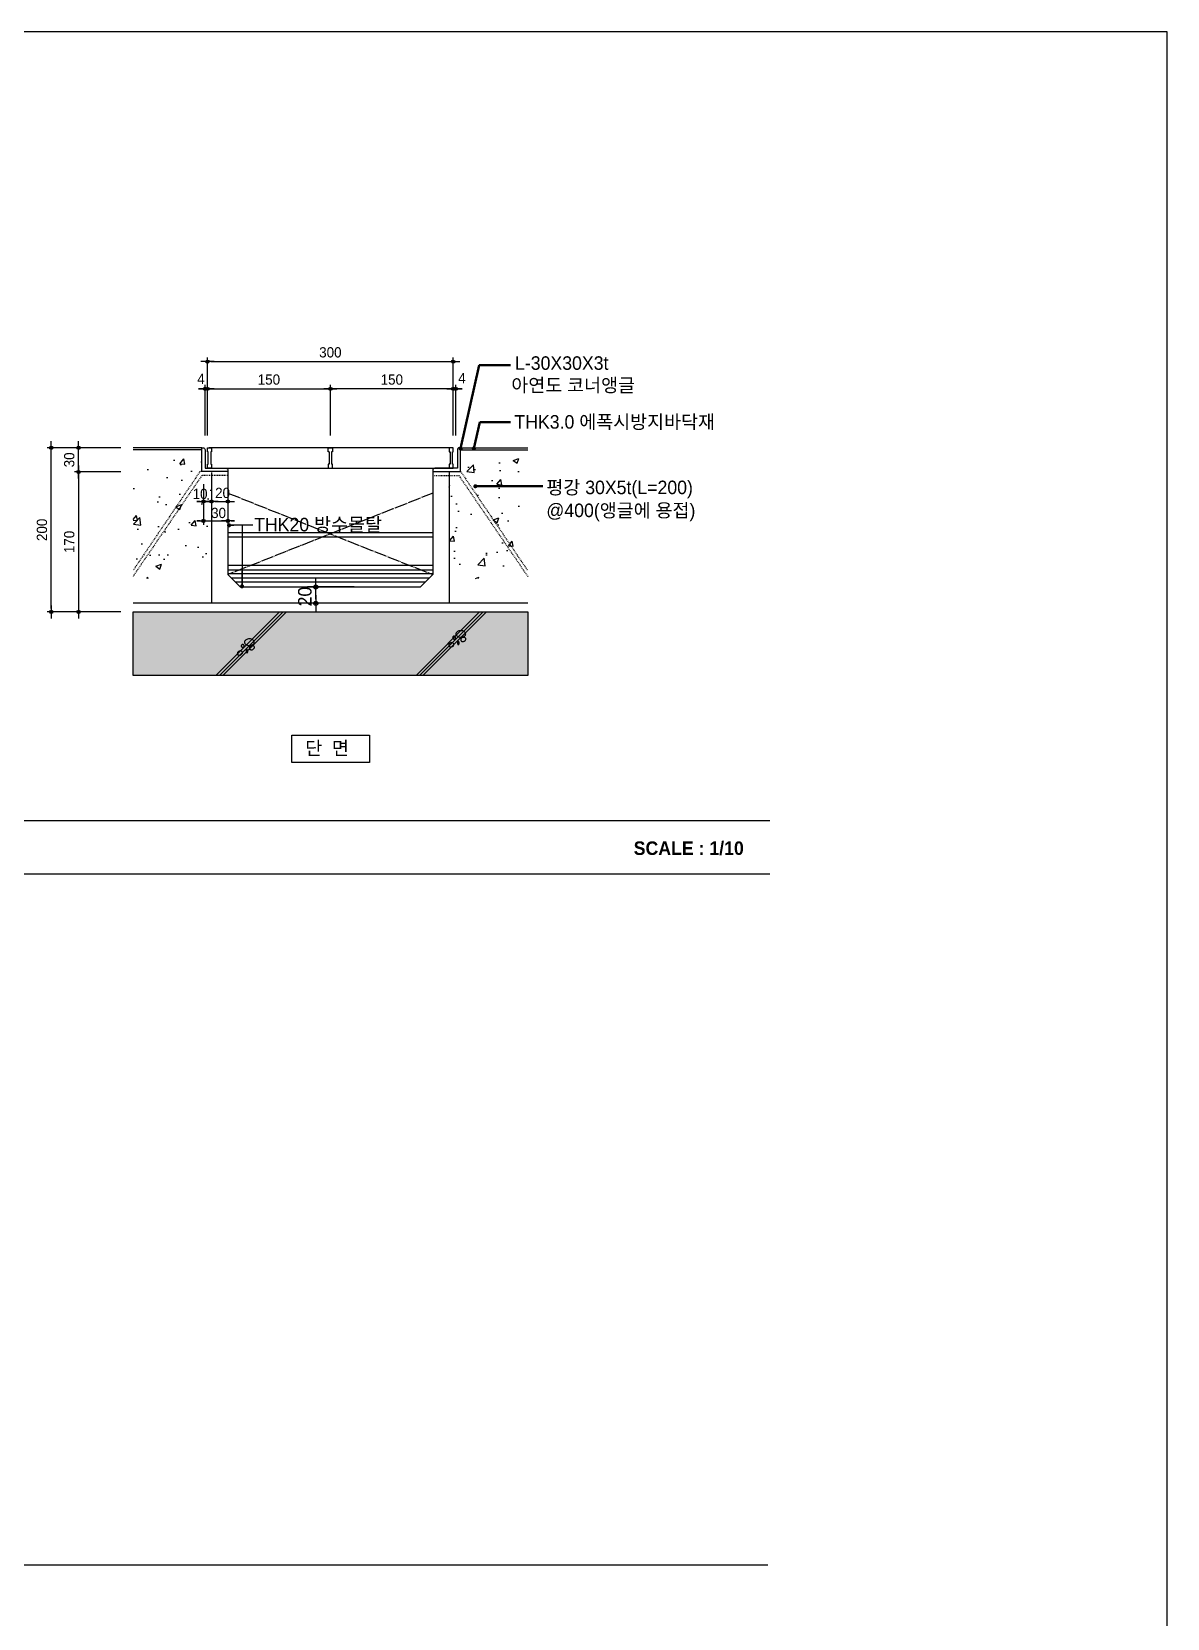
# Model space of a CAD drawing. Header units: millimetres. Extents: x 190 to 16800, y 0 to 5940.
# Drawn here: x 14029 to 16800, y 2068 to 5940 of the extents above; entities that cross this region are included whole.
import ezdxf

# ---------------------------------------------------------------- set-up
doc = ezdxf.new("R2010")
doc.units = ezdxf.units.MM
doc.linetypes.add('CEN', pattern=[35, 30, -2, 1, -2])
doc.linetypes.add('H4', pattern=[4, 2, -2])
for name, color, linetype in [('1', 1, 'Continuous'), ('3TEX', 3, 'Continuous'), ('4', 4, 'Continuous'), ('5FIN', 5, 'Continuous'), ('6', 6, 'Continuous'), ('6A', 6, 'H4'), ('7', 7, 'Continuous'), ('7DIM', 9, 'Continuous'), ('8', 8, 'Continuous'), ('9', 9, 'Continuous'), ('CEN', 1, 'CEN'), ('DIM', 7, 'Continuous'), ('F', 4, 'Continuous'), ('FIN', 6, 'Continuous'), ('HATC', 1, 'Continuous'), ('SOLID', 253, 'Continuous'), ('STL', 3, 'Continuous'), ('SY', 1, 'Continuous'), ('WA1', 3, 'Continuous')]:
    doc.layers.add(name, color=color, linetype=linetype)
doc.styles.add('1', font='')
doc.styles.add('나눔고딕', font='')
doc.styles.get('1').set_extended_font_data('Dotum')
doc.styles.get('나눔고딕').set_extended_font_data('Dotum')
doc.dimstyles.new('DIM1', dxfattribs={"dimtxt": 3.5, "dimasz": 0.8, "dimexe": 1, "dimexo": 3, "dimgap": 1, "dimtad": 1, "dimdec": 0, "dimzin": 1, "dimlunit": 6, "dimtxsty": '나눔고딕', "dimblk": 'DIMDOT', "dimcen": 1, "dimclrd": 256, "dimclre": 256, "dimclrt": 3, "dimadec": 0, "dimazin": 0, "dimtfac": 1, "dimtdec": 0, "dimtix": 1, "dimtmove": 2, "dimatfit": 3, "dimldrblk": 'DIMDOT', "dimfxl": 1, "dimtolj": 1, "dimarcsym": 0})
doc.dimstyles.new('SAMOO-3', dxfattribs={"dimscale": 300, "dimtxt": 3.0005, "dimasz": 1, "dimexe": 2, "dimexo": 2, "dimgap": 1, "dimtad": 1, "dimdec": 0, "dimdsep": 46, "dimlunit": 6, "dimtxsty": '1', "dimblk1": 'DIMDOT', "dimblk2": 'DIMDOT', "dimsah": 1, "dimcen": 2.5, "dimdle": 1.5, "dimclrd": 8, "dimclre": 8, "dimclrt": 3, "dimadec": 0, "dimazin": 0, "dimtfac": 1, "dimtdec": 0, "dimtix": 1, "dimtmove": 2, "dimatfit": 3, "dimldrblk": 'DIMDOT', "dimfxl": 1, "dimtvp": 1, "dimtolj": 1, "dimtzin": 0, "dimarcsym": 0})

# ---------------------------------------------------------------- blocks, each defined once
blk = doc.blocks.new('DIMDOT')
at = {"color": 0}
blk.add_line((-2, 0), (2, 0), dxfattribs=at)
for radius in [0.5, 0.25]:
    blk.add_circle((0, 0), radius, dxfattribs=at)
blk = doc.blocks.new('*D257')
at = {"layer": '7DIM', "lineweight": -2, "transparency": 16777216}
for p, q in [((15057.4, 4954.5), (15057.4, 5078.4)), ((15063.4, 4954.5), (15063.4, 5078.4)), ((15049.4, 5068.4), (15041.4, 5068.4)), ((15063.4, 5068.4), (15057.4, 5068.4)), ((15071.4, 5068.4), (15079.4, 5068.4))]:
    blk.add_line(p, q, dxfattribs=at)
at = {"layer": 'Defpoints', "color": 0, "transparency": 16777216}
for p in [(15057.4, 5068.4), (15057.4, 4924.5), (15063.4, 4924.5)]:
    blk.add_point(p, dxfattribs=at)
at = {"layer": '7DIM', "lineweight": -2, "transparency": 16777216, "xscale": 8, "yscale": 8, "zscale": 8}
blk.add_blockref('DIMDOT', (15057.4, 5068.4), dxfattribs=at)
at = {"layer": '7DIM', "lineweight": -2, "transparency": 16777216, "xscale": 8, "yscale": 8, "zscale": 8, "rotation": 180}
blk.add_blockref('DIMDOT', (15063.4, 5068.4), dxfattribs=at)
at = {"layer": '7DIM', "color": 3, "transparency": 16777216, "insert": (15078.6, 5094.5), "char_height": 25, "attachment_point": 5, "style": '나눔고딕'}
blk.add_mtext('\\A1;4', dxfattribs=at)
blk = doc.blocks.new('*D258')
at = {"layer": '7DIM', "lineweight": -2, "transparency": 16777216}
for p, q in [((14757.4, 4954.5), (14757.4, 5078.4)), ((15057.4, 4954.5), (15057.4, 5078.4)), ((15049.4, 5068.4), (14765.4, 5068.4))]:
    blk.add_line(p, q, dxfattribs=at)
at = {"layer": 'Defpoints', "color": 0, "transparency": 16777216}
for p in [(14757.4, 5068.4), (14757.4, 4924.5), (15057.4, 4924.5)]:
    blk.add_point(p, dxfattribs=at)
at = {"layer": '7DIM', "lineweight": -2, "transparency": 16777216, "xscale": 8, "yscale": 8, "zscale": 8, "rotation": 180}
blk.add_blockref('DIMDOT', (14757.4, 5068.4), dxfattribs=at)
at = {"layer": '7DIM', "lineweight": -2, "transparency": 16777216, "xscale": 8, "yscale": 8, "zscale": 8}
blk.add_blockref('DIMDOT', (15057.4, 5068.4), dxfattribs=at)
at = {"layer": '7DIM', "color": 3, "transparency": 16777216, "insert": (14907.4, 5090.9), "char_height": 25, "attachment_point": 5, "style": '나눔고딕'}
blk.add_mtext('\\A1;150', dxfattribs=at)
blk = doc.blocks.new('*D260')
at = {"layer": '7DIM', "lineweight": -2, "transparency": 16777216}
for p, q in [((14245.7, 4924.5), (14132.7, 4924.5)), ((14142.7, 4873.4), (14142.7, 4916.5)), ((14245.7, 4865.4), (14132.7, 4865.4))]:
    blk.add_line(p, q, dxfattribs=at)
at = {"layer": 'Defpoints', "color": 0, "transparency": 16777216}
for p in [(14142.7, 4924.5), (14275.7, 4924.5), (14275.7, 4865.4)]:
    blk.add_point(p, dxfattribs=at)
at = {"layer": '7DIM', "lineweight": -2, "transparency": 16777216, "xscale": 8, "yscale": 8, "zscale": 8}
for p, rotation in [((14142.7, 4924.5), 90), ((14142.7, 4865.4), 270)]:
    blk.add_blockref('DIMDOT', p, dxfattribs=dict(at, rotation=rotation))
at = {"layer": '7DIM', "color": 3, "transparency": 16777216, "insert": (14120.2, 4895), "char_height": 25, "attachment_point": 5, "rotation": 90, "style": '나눔고딕'}
blk.add_mtext('\\A1;30', dxfattribs=at)
blk = doc.blocks.new('*D261')
at = {"layer": '7DIM', "lineweight": -2, "transparency": 16777216}
for p, q in [((14457.4, 4954.5), (14457.4, 5144.7)), ((14465.4, 5134.7), (15049.4, 5134.7)), ((15057.4, 4954.5), (15057.4, 5144.7))]:
    blk.add_line(p, q, dxfattribs=at)
at = {"layer": 'Defpoints', "color": 0, "transparency": 16777216}
for p in [(15057.4, 5134.7), (14457.4, 4924.5), (15057.4, 4924.5)]:
    blk.add_point(p, dxfattribs=at)
at = {"layer": '7DIM', "lineweight": -2, "transparency": 16777216, "xscale": 8, "yscale": 8, "zscale": 8, "rotation": 180}
blk.add_blockref('DIMDOT', (14457.4, 5134.7), dxfattribs=at)
at = {"layer": '7DIM', "lineweight": -2, "transparency": 16777216, "xscale": 8, "yscale": 8, "zscale": 8}
blk.add_blockref('DIMDOT', (15057.4, 5134.7), dxfattribs=at)
at = {"layer": '7DIM', "color": 3, "transparency": 16777216, "insert": (14757.4, 5157.3), "char_height": 25, "attachment_point": 5, "style": '나눔고딕'}
blk.add_mtext('\\A1;300', dxfattribs=at)
blk = doc.blocks.new('*D262')
at = {"layer": '7DIM', "lineweight": -2, "transparency": 16777216}
for p, q in [((14457.4, 4954.5), (14457.4, 5078.4)), ((14757.4, 4954.5), (14757.4, 5078.4)), ((14465.4, 5068.4), (14749.4, 5068.4))]:
    blk.add_line(p, q, dxfattribs=at)
at = {"layer": 'Defpoints', "color": 0, "transparency": 16777216}
for p in [(14757.4, 5068.4), (14457.4, 4924.5), (14757.4, 4924.5)]:
    blk.add_point(p, dxfattribs=at)
at = {"layer": '7DIM', "lineweight": -2, "transparency": 16777216, "xscale": 8, "yscale": 8, "zscale": 8, "rotation": 180}
blk.add_blockref('DIMDOT', (14457.4, 5068.4), dxfattribs=at)
at = {"layer": '7DIM', "lineweight": -2, "transparency": 16777216, "xscale": 8, "yscale": 8, "zscale": 8}
blk.add_blockref('DIMDOT', (14757.4, 5068.4), dxfattribs=at)
at = {"layer": '7DIM', "color": 3, "transparency": 16777216, "insert": (14607.4, 5090.9), "char_height": 25, "attachment_point": 5, "style": '나눔고딕'}
blk.add_mtext('\\A1;150', dxfattribs=at)
blk = doc.blocks.new('*D263')
at = {"layer": '7DIM', "lineweight": -2, "transparency": 16777216}
for p, q in [((14451.4, 4954.5), (14451.4, 5078.4)), ((14457.4, 4954.5), (14457.4, 5078.4)), ((14443.4, 5068.4), (14435.4, 5068.4)), ((14451.4, 5068.4), (14457.4, 5068.4)), ((14465.4, 5068.4), (14473.4, 5068.4))]:
    blk.add_line(p, q, dxfattribs=at)
at = {"layer": 'Defpoints', "color": 0, "transparency": 16777216}
for p in [(14457.4, 5068.4), (14451.4, 4924.5), (14457.4, 4924.5)]:
    blk.add_point(p, dxfattribs=at)
at = {"layer": '7DIM', "lineweight": -2, "transparency": 16777216, "xscale": 8, "yscale": 8, "zscale": 8}
blk.add_blockref('DIMDOT', (14451.4, 5068.4), dxfattribs=at)
at = {"layer": '7DIM', "lineweight": -2, "transparency": 16777216, "xscale": 8, "yscale": 8, "zscale": 8, "rotation": 180}
blk.add_blockref('DIMDOT', (14457.4, 5068.4), dxfattribs=at)
at = {"layer": '7DIM', "color": 3, "transparency": 16777216, "insert": (14441.6, 5092.9), "char_height": 25, "attachment_point": 5, "style": '나눔고딕'}
blk.add_mtext('\\A1;4', dxfattribs=at)
blk = doc.blocks.new('*D265')
at = {"layer": 'Defpoints', "color": 0, "transparency": 16777216}
for p in [(14721.8, 4584.9), (14835.4, 4584.9), (14835.4, 4544.9)]:
    blk.add_point(p, dxfattribs=at)
at = {"layer": 'DIM', "color": 8, "lineweight": -2, "transparency": 16777216}
for p, q in [((14815.4, 4584.9), (14701.8, 4584.9)), ((14721.8, 4554.9), (14721.8, 4574.9)), ((14815.4, 4544.9), (14701.8, 4544.9))]:
    blk.add_line(p, q, dxfattribs=at)
at = {"layer": 'DIM', "color": 8, "lineweight": -2, "transparency": 16777216, "xscale": 10, "yscale": 10, "zscale": 10}
for p, rotation in [((14721.8, 4584.9), 90), ((14721.8, 4544.9), 270)]:
    blk.add_blockref('DIMDOT', p, dxfattribs=dict(at, rotation=rotation))
at = {"layer": 'DIM', "color": 3, "transparency": 16777216, "insert": (14695.2, 4561.3), "char_height": 33, "attachment_point": 5, "rotation": 90, "style": '1'}
blk.add_mtext('\\A1;20', dxfattribs=at)
blk = doc.blocks.new('*D266')
at = {"layer": '7DIM', "lineweight": -2, "transparency": 16777216}
for p, q in [((14245.7, 4924.5), (14066, 4924.5)), ((14076, 4531.9), (14076, 4916.5)), ((14245.7, 4523.9), (14066, 4523.9))]:
    blk.add_line(p, q, dxfattribs=at)
at = {"layer": 'Defpoints', "color": 0, "transparency": 16777216}
for p in [(14076, 4924.5), (14275.7, 4924.5), (14275.7, 4523.9)]:
    blk.add_point(p, dxfattribs=at)
at = {"layer": '7DIM', "lineweight": -2, "transparency": 16777216, "xscale": 8, "yscale": 8, "zscale": 8}
for p, rotation in [((14076, 4924.5), 90), ((14076, 4523.9), 270)]:
    blk.add_blockref('DIMDOT', p, dxfattribs=dict(at, rotation=rotation))
at = {"layer": '7DIM', "color": 3, "transparency": 16777216, "insert": (14053.5, 4724.2), "char_height": 25, "attachment_point": 5, "rotation": 90, "style": '나눔고딕'}
blk.add_mtext('\\A1;200', dxfattribs=at)
blk = doc.blocks.new('*D267')
at = {"layer": '7DIM', "lineweight": -2, "transparency": 16777216}
for p, q in [((14447.4, 4835.4), (14447.4, 4736.1)), ((14507.4, 4835.4), (14507.4, 4736.1)), ((14439.4, 4746.1), (14431.4, 4746.1)), ((14447.4, 4746.1), (14507.4, 4746.1)), ((14515.4, 4746.1), (14523.4, 4746.1))]:
    blk.add_line(p, q, dxfattribs=at)
at = {"layer": 'Defpoints', "color": 0, "transparency": 16777216}
for p in [(14447.4, 4865.4), (14507.4, 4865.4), (14507.4, 4746.1)]:
    blk.add_point(p, dxfattribs=at)
at = {"layer": '7DIM', "lineweight": -2, "transparency": 16777216, "xscale": 8, "yscale": 8, "zscale": 8}
blk.add_blockref('DIMDOT', (14447.4, 4746.1), dxfattribs=at)
at = {"layer": '7DIM', "lineweight": -2, "transparency": 16777216, "xscale": 8, "yscale": 8, "zscale": 8, "rotation": 180}
blk.add_blockref('DIMDOT', (14507.4, 4746.1), dxfattribs=at)
at = {"layer": '7DIM', "color": 3, "transparency": 16777216, "insert": (14484.5, 4765.3), "char_height": 25, "attachment_point": 5, "style": '나눔고딕'}
blk.add_mtext('\\A1;30', dxfattribs=at)
blk = doc.blocks.new('*D268')
at = {"layer": '7DIM', "lineweight": -2, "transparency": 16777216}
for p, q in [((14467.4, 4835.4), (14467.4, 4783.4)), ((14507.4, 4835.4), (14507.4, 4783.4)), ((14475.4, 4793.4), (14499.4, 4793.4))]:
    blk.add_line(p, q, dxfattribs=at)
at = {"layer": 'Defpoints', "color": 0, "transparency": 16777216}
for p in [(14467.4, 4865.4), (14507.4, 4865.4), (14507.4, 4793.4)]:
    blk.add_point(p, dxfattribs=at)
at = {"layer": '7DIM', "lineweight": -2, "transparency": 16777216, "xscale": 8, "yscale": 8, "zscale": 8, "rotation": 180}
blk.add_blockref('DIMDOT', (14467.4, 4793.4), dxfattribs=at)
at = {"layer": '7DIM', "lineweight": -2, "transparency": 16777216, "xscale": 8, "yscale": 8, "zscale": 8}
blk.add_blockref('DIMDOT', (14507.4, 4793.4), dxfattribs=at)
at = {"layer": '7DIM', "color": 3, "transparency": 16777216, "insert": (14494.3, 4814.2), "char_height": 25, "attachment_point": 5, "style": '나눔고딕'}
blk.add_mtext('\\A1;20', dxfattribs=at)
blk = doc.blocks.new('*D269')
at = {"layer": '7DIM', "lineweight": -2, "transparency": 16777216}
for p, q in [((14447.4, 4835.4), (14447.4, 4783.4)), ((14467.4, 4835.4), (14467.4, 4783.4)), ((14439.4, 4793.4), (14431.4, 4793.4)), ((14447.4, 4793.4), (14467.4, 4793.4)), ((14475.4, 4793.4), (14483.4, 4793.4))]:
    blk.add_line(p, q, dxfattribs=at)
at = {"layer": 'Defpoints', "color": 0, "transparency": 16777216}
for p in [(14447.4, 4865.4), (14467.4, 4865.4), (14467.4, 4793.4)]:
    blk.add_point(p, dxfattribs=at)
at = {"layer": '7DIM', "lineweight": -2, "transparency": 16777216, "xscale": 8, "yscale": 8, "zscale": 8}
blk.add_blockref('DIMDOT', (14447.4, 4793.4), dxfattribs=at)
at = {"layer": '7DIM', "lineweight": -2, "transparency": 16777216, "xscale": 8, "yscale": 8, "zscale": 8, "rotation": 180}
blk.add_blockref('DIMDOT', (14467.4, 4793.4), dxfattribs=at)
at = {"layer": '7DIM', "color": 3, "transparency": 16777216, "insert": (14439.4, 4811.9), "char_height": 25, "attachment_point": 5, "style": '나눔고딕'}
blk.add_mtext('\\A1;10', dxfattribs=at)
blk = doc.blocks.new('*D270')
at = {"layer": '7DIM', "lineweight": -2, "transparency": 16777216}
for p, q in [((14245.7, 4865.4), (14132.7, 4865.4)), ((14142.7, 4857.4), (14142.7, 4531.9)), ((14245.7, 4523.9), (14132.7, 4523.9))]:
    blk.add_line(p, q, dxfattribs=at)
at = {"layer": 'Defpoints', "color": 0, "transparency": 16777216}
for p in [(14275.7, 4865.4), (14142.7, 4523.9), (14275.7, 4523.9)]:
    blk.add_point(p, dxfattribs=at)
at = {"layer": '7DIM', "lineweight": -2, "transparency": 16777216, "xscale": 8, "yscale": 8, "zscale": 8}
for p, rotation in [((14142.7, 4865.4), 90), ((14142.7, 4523.9), 270)]:
    blk.add_blockref('DIMDOT', p, dxfattribs=dict(at, rotation=rotation))
at = {"layer": '7DIM', "color": 3, "transparency": 16777216, "insert": (14120.2, 4694.7), "char_height": 25, "attachment_point": 5, "rotation": 90, "style": '나눔고딕'}
blk.add_mtext('\\A1;170', dxfattribs=at)

msp = doc.modelspace()

# ---------------------------------------------------------------- hatches: boundary and pattern name
at = {"layer": '1'}
h = msp.add_hatch(dxfattribs=at)
h.set_pattern_fill('AR-CONC', color=256, scale=20, style=0)
h.set_pattern_definition([(50, (13496.01, -4804.88), (143.452, -12.5504), [15, -165]), (355, (13496.01, -4804.88), (-27.7503, 150.4384), [12, -132]), (100.4514, (13507.96, -4805.92), (115.7019, 137.888), [12.748, -140.2284]), (46.1842, (13496, -4764.88), (213.4482, -33.1038), [22.5, -247.5]), (96.6356, (13513.8, -4767.64), (186.9325, 194.8236), [19.122, -210.3426]), (351.1842, (13496, -4764.88), (186.9324, 194.8237), [18, -198]), (21, (13516.01, -4774.88), (119.3814, -80.5238), [15, -165]), (326, (13516.01, -4774.88), (48.663, 145.03), [12, -132]), (71.4514, (13525.96, -4781.59), (168.0445, 64.5061), [12.748, -140.2284]), (37.5, (13496.01, -4804.88), (2.43197, 66.57877), [0, -130.4, 0, -134, 0, -132.5]), (7.5, (13496.01, -4804.88), (52.6139, 78.88234), [0, -76.4, 0, -127.4, 0, -50.5]), (327.5, (13451.41, -4804.88), (106.7645, -4.51097), [0, -50, 0, -156, 0, -207]), (317.5, (13431.41, -4804.88), (116.6372, 20.021), [0, -65, 0, -103.6, 0, -147])])
h.paths.add_polyline_path([(14467.4, 4849), (14443.4, 4849), (14443.4, 4902), (14275.7, 4902), (14275.7, 4605.5), (14467.4, 4605.5)])
h = msp.add_hatch(dxfattribs=at)
h.set_pattern_fill('AR-CONC', color=256, scale=20, style=0)
h.set_pattern_definition([(50, (13696.01, -4804.88), (143.452, -12.5504), [15, -165]), (355, (13696.01, -4804.88), (-27.7503, 150.4384), [12, -132]), (100.4514, (13707.96, -4805.92), (115.7019, 137.888), [12.748, -140.2284]), (46.1842, (13696, -4764.88), (213.4482, -33.1038), [22.5, -247.5]), (96.6356, (13713.8, -4767.64), (186.9325, 194.8236), [19.122, -210.3426]), (351.1842, (13696, -4764.88), (186.9324, 194.8237), [18, -198]), (21, (13716.01, -4774.88), (119.3814, -80.5238), [15, -165]), (326, (13716.01, -4774.88), (48.663, 145.03), [12, -132]), (71.4514, (13725.96, -4781.59), (168.0445, 64.5061), [12.748, -140.2284]), (37.5, (13696.01, -4804.88), (2.43197, 66.57877), [0, -130.4, 0, -134, 0, -132.5]), (7.5, (13696.01, -4804.88), (52.6139, 78.88234), [0, -76.4, 0, -127.4, 0, -50.5]), (327.5, (13651.41, -4804.88), (106.7645, -4.51097), [0, -50, 0, -156, 0, -207]), (317.5, (13631.41, -4804.88), (116.6372, 20.021), [0, -65, 0, -103.6, 0, -147])])
h.paths.add_polyline_path([(15239.1, 4902), (15075.4, 4902), (15075.4, 4849), (15047.4, 4849), (15047.4, 4605.5), (15239.1, 4605.5)])
at = {"layer": 'SOLID'}
msp.add_hatch(color=256, dxfattribs=at).paths.add_polyline_path([(14275.7, 4523.9), (15239.1, 4523.9), (15239.1, 4368.7), (14275.7, 4368.7)])

# ---------------------------------------------------------------- linework, layer by layer
msp.add_lwpolyline([(8400, 0), (16800, 0), (16800, 5940), (8400, 5940)], close=True)
at = {"layer": '4'}
for p, q in [((14443.4, 4924.5), (14275.7, 4924.5)), ((14443.4, 4919.5), (14275.7, 4919.5)), ((15075.4, 4924.5), (15239.1, 4924.5)), ((15075.4, 4919.5), (15239.1, 4919.5)), ((14467.4, 4864.5), (14467.4, 4544.9)), ((15047.4, 4864.5), (15047.4, 4544.9))]:
    msp.add_line(p, q, dxfattribs=at)
at = {"layer": '5FIN'}
msp.add_lwpolyline([(14663.4, 4222.8), (14852.5, 4222.8), (14852.5, 4156.2), (14663.4, 4156.2)], close=True, dxfattribs=at)
at = {"layer": '6'}
msp.add_line((15239.1, 4544.9), (14275.7, 4544.9), dxfattribs=at)
at = {"layer": '6A'}
for p, q in [((14439.4, 4866.5), (14275.7, 4624.7)), ((14443.6, 4856.5), (14275.7, 4610.6)), ((14507.4, 4866.5), (14439.4, 4866.5)), ((14507.4, 4856.5), (14443.6, 4856.5)), ((14507.4, 4866.5), (14507.4, 4846.5)), ((15007.4, 4866.5), (15075.4, 4866.5)), ((15007.4, 4866.5), (15007.4, 4846.5)), ((15007.4, 4856.5), (15071.3, 4856.5)), ((15071.3, 4856.5), (15239.1, 4610.6)), ((15075.4, 4866.5), (15239.1, 4624.7))]:
    msp.add_line(p, q, dxfattribs=at)
at = {"layer": '7'}
for p, q in [((14752.4, 4924.5), (14762.4, 4924.5)), ((14752.4, 4874.5), (14762.4, 4874.5))]:
    msp.add_line(p, q, dxfattribs=at)
at = {"layer": '8'}
for p, q in [((14507.4, 4717.5), (15007.4, 4717.5)), ((14507.4, 4707.5), (15007.4, 4707.5)), ((14507.4, 4626.9), (15007.4, 4626.9)), ((15007.4, 4616.9), (14507.4, 4616.9)), ((14515.4, 4606.9), (14999.4, 4606.9)), ((14989.4, 4596.9), (14525.4, 4596.9))]:
    msp.add_line(p, q, dxfattribs=at)
at = {"layer": '9'}
for p, q in [((15057.4, 4924.5), (14461.4, 4924.5)), ((14502.4, 4874.5), (15057.4, 4874.5)), ((15829.9, 4014.3), (8589.9, 4014.3)), ((8589.9, 3884.3), (15829.9, 3884.3)), ((15825, 2197.6), (12209.9, 2197.6))]:
    msp.add_line(p, q, dxfattribs=at)
at = {"layer": 'CEN'}
for p, q in [((14507.4, 4813.9), (15007.4, 4614.9)), ((15007.4, 4813.9), (14507.4, 4615))]:
    msp.add_line(p, q, dxfattribs=at)
at = {"layer": 'DIM'}
for p, q in [((14568.3, 4735.3), (14510.2, 4735.3)), ((14541.8, 4735.3), (14541.8, 4586.3)), ((15007.4, 4636.9), (14507.4, 4636.9)), ((14537.4, 4584.9), (14977.4, 4584.9))]:
    msp.add_line(p, q, dxfattribs=at)
for points in [[(15111.4, 4830.6), (15177.1, 4830.6)], [(14510.2, 4735.3), (14522.1, 4735.3)], [(14541.8, 4586.3), (14541.8, 4623.5)]]:
    msp.add_lwpolyline(points, dxfattribs=at)
at = {"layer": 'DIM', "const_width": 5}
for points in [[(14507.7, 4735.3, 1), (14512.7, 4735.3, 1)], [(14541.8, 4583.8, 1), (14541.8, 4588.8, 1)]]:
    msp.add_lwpolyline(points, format="xyb", close=True, dxfattribs=at)
at = {"layer": 'F'}
for p, q in [((14752.4, 4914.5), (14752.4, 4924.5)), ((14762.4, 4924.5), (14762.4, 4914.5)), ((14754.4, 4914.5), (14752.4, 4914.5)), ((14754.4, 4884.5), (14752.4, 4884.5)), ((14754.4, 4914.5), (14754.4, 4884.5)), ((14760.4, 4914.5), (14760.4, 4884.5)), ((14762.4, 4914.5), (14760.4, 4914.5)), ((14762.4, 4884.5), (14760.4, 4884.5)), ((14762.4, 4874.5), (14762.4, 4884.5))]:
    msp.add_line(p, q, dxfattribs=at)
for points in [[(14457.4, 4874.5), (14457.4, 4884.5), (14459.4, 4884.5), (14459.4, 4914.5), (14457.4, 4914.5), (14457.4, 4924.5), (14467.4, 4924.5), (14467.4, 4914.5), (14465.4, 4914.5), (14465.4, 4884.5), (14467.4, 4884.5), (14467.4, 4874.5)], [(15057.4, 4874.5), (15057.4, 4884.5), (15055.4, 4884.5), (15055.4, 4914.5), (15057.4, 4914.5), (15057.4, 4924.5), (15047.4, 4924.5), (15047.4, 4914.5), (15049.4, 4914.5), (15049.4, 4884.5), (15047.4, 4884.5), (15047.4, 4874.5)]]:
    msp.add_lwpolyline(points, close=True, dxfattribs=at)
msp.add_lwpolyline([(14752.4, 4884.5), (14752.4, 4874.5)], dxfattribs=at)
at = {"layer": 'FIN'}
for p, q in [((14507.4, 4864.5), (14507.4, 4614.9)), ((15007.4, 4864.5), (15007.4, 4614.9)), ((14507.4, 4614.9), (14537.4, 4584.9)), ((15007.4, 4614.9), (14977.4, 4584.9))]:
    msp.add_line(p, q, dxfattribs=at)
at = {"layer": 'HATC'}
for p, q in [((14478, 4368.7), (14633.3, 4523.9)), ((14486.5, 4368.7), (14641.8, 4523.9)), ((14495, 4368.7), (14650.3, 4523.9)), ((14966.5, 4368.7), (15121.7, 4523.9)), ((14974.9, 4368.7), (15130.2, 4523.9)), ((14983.4, 4368.7), (15138.7, 4523.9))]:
    msp.add_line(p, q, dxfattribs=at)
for points in [[(14559.8, 4442, 0.067458), (14564.6, 4442.6, 0.079812), (14568.3, 4444.3, 0.107118), (14571, 4447.1, 0.139891), (14571.8, 4450, 0.139891), (14571, 4452.9, 0.107118), (14568.3, 4455.6, 0.079812), (14564.6, 4457.3, 0.067458), (14559.8, 4458, 0.067458), (14555.1, 4457.3, 0.079812), (14551.4, 4455.6, 0.107118), (14548.7, 4452.9, 0.139891), (14547.8, 4450, 0.139891), (14548.7, 4447.1, 0.107118), (14551.4, 4444.3, 0.079812), (14555.1, 4442.6, 0.067458)], [(15055.8, 4461.1, 0.098491), (15056.1, 4459.8, 0.098491), (15056.8, 4458.6, 0.098491), (15058, 4457.9, 0.098491), (15059.3, 4457.6, 0.098491), (15060.6, 4457.9, 0.098491), (15061.8, 4458.6, 0.098491), (15062.5, 4459.8, 0.098491), (15062.8, 4461.1, 0.098491), (15062.5, 4462.4, 0.098491), (15061.8, 4463.6, 0.098491), (15060.6, 4464.3, 0.098491), (15059.3, 4464.6, 0.098491), (15058, 4464.3, 0.098491), (15056.8, 4463.6, 0.098491), (15056.1, 4462.4, 0.098491)], [(15075.8, 4462.1, 0.067458), (15080.6, 4462.8, 0.079812), (15084.3, 4464.4, 0.107118), (15087, 4467.2, 0.139891), (15087.8, 4470.1, 0.139891), (15087, 4473, 0.107118), (15084.3, 4475.8, 0.079812), (15080.6, 4477.5, 0.067458), (15075.8, 4478.1, 0.067458), (15071, 4477.5, 0.079812), (15067.3, 4475.8, 0.107118), (15064.6, 4473, 0.139891), (15063.8, 4470.1, 0.139891), (15064.6, 4467.2, 0.107118), (15067.3, 4464.4, 0.079812), (15071, 4462.8, 0.067458)], [(15083.8, 4452.1, 0.076165), (15086, 4453.5, 0.086281), (15087.4, 4455.3, 0.105921), (15088.1, 4457.4, 0.125742), (15087.7, 4459.2, 0.125742), (15086.6, 4460.7, 0.105921), (15084.6, 4461.7, 0.086281), (15082.3, 4461.8, 0.076165), (15079.8, 4461.1, 0.076165), (15077.6, 4459.7, 0.086281), (15076.2, 4457.9, 0.105921), (15075.6, 4455.8, 0.125742), (15075.9, 4454, 0.125742), (15077, 4452.5, 0.105921), (15079, 4451.6, 0.086281), (15081.3, 4451.4, 0.076165)], [(14538.6, 4419, 0.076165), (14540.8, 4420.4, 0.086281), (14542.2, 4422.2, 0.105921), (14542.8, 4424.3, 0.125742), (14542.5, 4426.1, 0.125742), (14541.4, 4427.6, 0.105921), (14539.4, 4428.5, 0.086281), (14537.1, 4428.7, 0.076165), (14534.6, 4428, 0.076165), (14532.4, 4426.6, 0.086281), (14531, 4424.8, 0.105921), (14530.3, 4422.7, 0.125742), (14530.6, 4420.9, 0.125742), (14531.8, 4419.4, 0.105921), (14533.8, 4418.4, 0.086281), (14536.1, 4418.3, 0.076165)], [(14539.8, 4441, 0.098491), (14540.1, 4439.7, 0.098491), (14540.9, 4438.5, 0.098491), (14542, 4437.8, 0.098491), (14543.3, 4437.5, 0.098491), (14544.7, 4437.8, 0.098491), (14545.8, 4438.5, 0.098491), (14546.6, 4439.7, 0.098491), (14546.8, 4441, 0.098491), (14546.6, 4442.3, 0.098491), (14545.8, 4443.5, 0.098491), (14544.7, 4444.2, 0.098491), (14543.3, 4444.5, 0.098491), (14542, 4444.2, 0.098491), (14540.9, 4443.5, 0.098491), (14540.1, 4442.3, 0.098491)], [(14551.8, 4427.8, 0.051099), (14552, 4426.2, 0.064948), (14552.4, 4425, 0.104203), (14553.1, 4424, 0.174705), (14553.8, 4423.8, 0.174705), (14554.5, 4424, 0.104203), (14555.2, 4425, 0.064948), (14555.6, 4426.2, 0.051099), (14555.8, 4427.8, 0.051099), (14555.6, 4429.4, 0.064948), (14555.2, 4430.6, 0.104203), (14554.5, 4431.6, 0.174705), (14553.8, 4431.8, 0.174705), (14553.1, 4431.6, 0.104203), (14552.4, 4430.6, 0.064948), (14552, 4429.4, 0.051099)], [(14567.8, 4432, 0.076165), (14570, 4433.4, 0.086281), (14571.5, 4435.2, 0.105921), (14572.1, 4437.3, 0.125742), (14571.8, 4439.1, 0.125742), (14570.6, 4440.6, 0.105921), (14568.6, 4441.5, 0.086281), (14566.3, 4441.7, 0.076165), (14563.8, 4441, 0.076165), (14561.7, 4439.6, 0.086281), (14560.2, 4437.8, 0.105921), (14559.6, 4435.7, 0.125742), (14559.9, 4433.9, 0.125742), (14561.1, 4432.4, 0.105921), (14563.1, 4431.4, 0.086281), (14565.3, 4431.3, 0.076165)], [(15054.5, 4439.1, 0.076165), (15056.7, 4440.5, 0.086281), (15058.2, 4442.3, 0.105921), (15058.8, 4444.4, 0.125742), (15058.5, 4446.2, 0.125742), (15057.3, 4447.7, 0.105921), (15055.3, 4448.7, 0.086281), (15053, 4448.8, 0.076165), (15050.5, 4448.1, 0.076165), (15048.4, 4446.7, 0.086281), (15046.9, 4444.9, 0.105921), (15046.3, 4442.8, 0.125742), (15046.6, 4441, 0.125742), (15047.8, 4439.5, 0.105921), (15049.8, 4438.6, 0.086281), (15052.1, 4438.4, 0.076165)], [(15067.8, 4447.9, 0.051099), (15067.9, 4446.3, 0.064948), (15068.3, 4445.1, 0.104203), (15069.1, 4444.2, 0.174705), (15069.7, 4443.9, 0.174705), (15070.4, 4444.2, 0.104203), (15071.2, 4445.1, 0.064948), (15071.6, 4446.3, 0.051099), (15071.7, 4447.9, 0.051099), (15071.6, 4449.5, 0.064948), (15071.2, 4450.7, 0.104203), (15070.4, 4451.7, 0.174705), (15069.7, 4451.9, 0.174705), (15069.1, 4451.7, 0.104203), (15068.3, 4450.7, 0.064948), (15067.9, 4449.5, 0.051099)]]:
    msp.add_lwpolyline(points, format="xyb", close=True, dxfattribs=at)
at = {"layer": 'SOLID'}
msp.add_lwpolyline([(14275.7, 4523.9), (15239.1, 4523.9), (15239.1, 4368.7), (14275.7, 4368.7)], close=True, dxfattribs=at)
at = {"layer": 'STL'}
for points in [[(14443.4, 4924.5), (14446.4, 4924.5, -0.414214), (14451.4, 4919.5), (14451.4, 4874.5), (14502.4, 4874.5, -0.414214), (14507.4, 4869.5), (14507.4, 4866.5), (14443.4, 4866.5)], [(15075.4, 4924.5), (15072.4, 4924.5, 0.414214), (15067.4, 4919.5), (15067.4, 4874.5), (15012.4, 4874.5, 0.414214), (15007.4, 4869.5), (15007.4, 4866.5), (15075.4, 4866.5)]]:
    msp.add_lwpolyline(points, format="xyb", close=True, dxfattribs=at)
at = {"layer": 'SY', "lineweight": 50}
for p, q in [((15120.2, 5126.5), (15075.2, 4922.5)), ((15197, 5126.5), (15120.2, 5126.5)), ((15122.4, 4986.9), (15107.5, 4922.5)), ((15197, 4986.9), (15122.4, 4986.9)), ((15276.1, 4830.6), (15111.4, 4830.6))]:
    msp.add_line(p, q, dxfattribs=at)
at = {"layer": 'SY', "lineweight": 50, "const_width": 5}
for points in [[(15074.5, 4924.9, -1), (15075.8, 4920, -1)], [(15106.9, 4924.9, -1), (15108.2, 4920, -1)], [(15108.9, 4830.6, 1), (15113.9, 4830.6, 1)]]:
    msp.add_lwpolyline(points, format="xyb", close=True, dxfattribs=at)
at = {"layer": 'WA1'}
msp.add_line((14275.7, 4523.9), (15239.1, 4523.9), dxfattribs=at)
msp.add_line((14275.7, 4523.9), (15239.1, 4523.9), dxfattribs=at)

# ---------------------------------------------------------------- texts
at = {"layer": '3TEX', "color": 3, "lineweight": 50, "style": '1'}
for s, p in [('L-30X30X3t', (15208.1, 5114.8)), ('아연도 코너앵글', (15199.1, 5060.8)), ('THK3.0 에폭시방지바닥재', (15206.5, 4971.2)), ('평강 30X5t(L=200)', (15284.6, 4811.3)), ('@400(앵글에 용접)', (15284.6, 4755.3)), ('THK20 방수몰탈', (14571.3, 4720.5)), ('단  면', (14695.9, 4174.9))]:
    msp.add_text(s, height=33, dxfattribs=at).set_placement(p)
at = {"layer": '3TEX', "color": 3, "lineweight": 50, "insert": (15632.1, 3946.7), "char_height": 33, "width": 403.136, "attachment_point": 5, "style": '1'}
msp.add_mtext('{\\fGulim|b1|i0|c129|p50;SCALE : 1/10}', dxfattribs=at)

# ---------------------------------------------------------------- dimensions: what is measured, and where the dimension line sits
at = {"layer": '7DIM'}
for base, p1, p2, text, picture, middle in [((15057.4, 5134.7), (14457.4, 4924.5), (15057.4, 4924.5), '300', '*D261', (14757.4, 5157.3)), ((14757.4, 5068.4), (14457.4, 4924.5), (14757.4, 4924.5), '150', '*D262', (14607.4, 5090.9)), ((14757.4, 5068.4), (15057.4, 4924.5), (14757.4, 4924.5), '150', '*D258', (14907.4, 5090.9))]:
    dim = msp.add_linear_dim(base=base, p1=p1, p2=p2, text=text, dimstyle='DIM1', override={"dimscale": 10, "dimtxt": 2.5}, dxfattribs=at)
    dim.commit()
    dim.dimension.update_dxf_attribs({"geometry": picture, "text_midpoint": middle})
for base, p1, p2, picture, middle in [((14457.4, 5068.4), (14451.4, 4924.5), (14457.4, 4924.5), '*D263', (14441.6, 5092.9)), ((15057.4, 5068.4), (15063.4, 4924.5), (15057.4, 4924.5), '*D257', (15078.6, 5094.5))]:
    dim = msp.add_linear_dim(base=base, p1=p1, p2=p2, text='4', dimstyle='DIM1', override={"dimscale": 10, "dimtxt": 2.5}, dxfattribs=at)
    dim.commit()
    dim.dimension.update_dxf_attribs({"geometry": picture, "text_midpoint": middle, "dimtype": 160})
for base, p1, p2, angle, text, picture, middle in [((14076, 4924.5), (14275.7, 4523.9), (14275.7, 4924.5), 90, '200', '*D266', (14053.5, 4724.2)), ((14142.7, 4924.5), (14275.7, 4865.4), (14275.7, 4924.5), 90, '30', '*D260', (14120.2, 4895)), ((14142.7, 4523.9), (14275.7, 4865.4), (14275.7, 4523.9), 270, '170', '*D270', (14120.2, 4694.7))]:
    dim = msp.add_linear_dim(base=base, p1=p1, p2=p2, angle=angle, text=text, dimstyle='DIM1', override={"dimscale": 10, "dimtxt": 2.5}, dxfattribs=at)
    dim.commit()
    dim.dimension.update_dxf_attribs({"geometry": picture, "text_midpoint": middle})
for base, p1, p2, text, picture, middle in [((14467.4, 4793.4), (14447.4, 4865.4), (14467.4, 4865.4), '10', '*D269', (14439.4, 4811.9)), ((14507.4, 4746.1), (14447.4, 4865.4), (14507.4, 4865.4), '30', '*D267', (14484.5, 4765.3)), ((14507.4, 4793.4), (14467.4, 4865.4), (14507.4, 4865.4), '20', '*D268', (14494.3, 4814.2))]:
    dim = msp.add_linear_dim(base=base, p1=p1, p2=p2, angle=180, text=text, dimstyle='DIM1', override={"dimscale": 10, "dimtxt": 2.5}, dxfattribs=at)
    dim.commit()
    dim.dimension.update_dxf_attribs({"geometry": picture, "text_midpoint": middle, "dimtype": 160})
at = {"layer": 'DIM'}
dim = msp.add_linear_dim(base=(14721.8, 4584.9), p1=(14835.4, 4544.9), p2=(14835.4, 4584.9), angle=90, text='20', dimstyle='SAMOO-3', override={"dimscale": 10, "dimtxt": 3.3}, dxfattribs=at)
dim.commit()
dim.dimension.update_dxf_attribs({"geometry": '*D265', "text_midpoint": (14695.2, 4561.3), "dimtype": 160})

doc.saveas('drawing.dxf')
